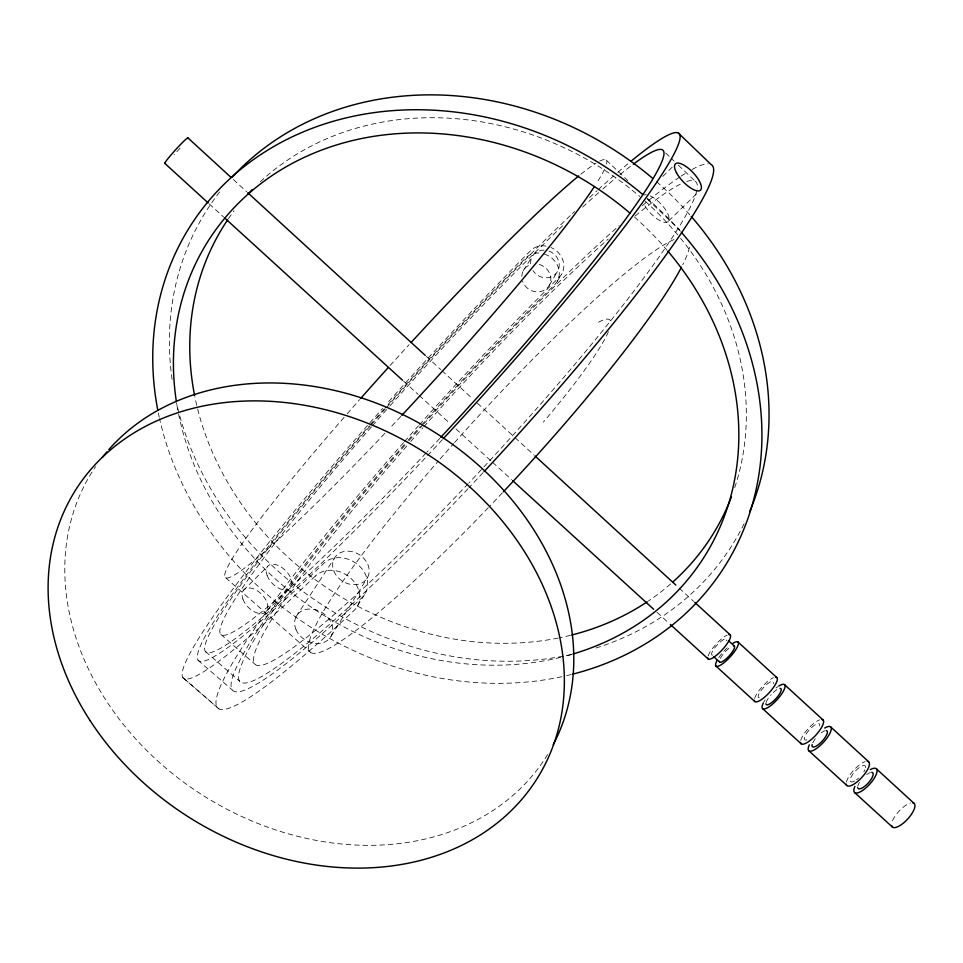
<?xml version="1.0" encoding="UTF-8"?>
<svg xmlns="http://www.w3.org/2000/svg" width="963" height="963" viewBox="0 0 963 963"><rect width="100%" height="100%" fill="white"/><g stroke="black" fill="none" stroke-linecap="round" stroke-linejoin="round"><path stroke-width="0.72" stroke-dasharray="4.82 3.61" d="M549.307 285.229L557.685 271.205M357.538 605.956L365.471 593.064M557.336 281.124L561.874 273.721M331.116 636.182L367.613 577.391M523.318 270.627L532.094 256.808M296.135 616.549L334.161 558.576M243.29 590.475L267.365 566.701M662.809 176.41L672.908 166.443M266.619 610.975L290.862 587.454M668.695 220.852L698.006 192.407M182.621 677.398L216.976 707.143M184.354 678.939L219.083 708.997M197.945 660.185L232.215 689.941M205.601 651.59L239.811 681.359M220.864 634.436L255.002 664.229M225.691 577.752L310.58 652.324M209.236 203.903L223.681 217.072M403.69 381.264L418.135 394.433M419.242 395.456L450.359 423.828M455.908 428.896L491.467 461.325M492.575 462.336L511.473 479.574M657.031 612.336L669.261 623.482M233.383 179.563L246.697 191.757M426.344 356.394L440.765 369.599M441.873 370.623L472.917 399.079M477.359 403.136L513.953 436.684M515.061 437.696L533.911 454.969M679.192 588.104L693.613 601.321M606.245 160.087L627.852 180.647M647.305 199.148L679.709 229.976M665.662 152.973L674.136 161.086M678.373 165.142L695.322 181.381M598.48 322.208A167.369 20.692 -47.6 0 1 610.855 323.123M608.399 331.778A167.369 20.692 -47.6 0 1 543.337 422.155M404.316 444.569A361.366 39.796 -47.6 0 0 232.083 678.843A361.366 39.796 -47.6 0 0 362.04 597.529A25.857 21.523 31.2 0 0 358.597 565.305A25.857 21.523 31.2 0 0 323.664 563.439A362.521 32.79 -47.6 0 1 198.462 651.036A362.521 32.79 -47.6 0 1 369.034 426.067M408.071 440.284A361.366 39.796 -47.6 0 1 420.422 426.344M421.373 425.273A361.366 39.796 -47.6 0 1 554.58 284.747A19.741 17.466 34.8 0 0 558.263 267.329A19.741 17.466 34.8 0 0 543.842 253.847M538.859 253.028A19.741 17.466 34.8 0 0 525.822 257.879A362.521 32.79 -47.6 0 0 385.128 407.855M403.557 442.643A384.562 42.42 -47.6 0 0 217.313 694.841A384.562 42.42 -47.6 0 0 354.083 610.446A26.109 21.655 31.1 0 0 350.556 578.005A26.109 21.655 31.1 0 0 315.31 576.079M404.484 441.596A384.562 42.42 -47.6 0 1 418.508 425.778M419.447 424.719A384.562 42.42 -47.6 0 1 559.142 277.344A19.597 17.37 34.9 0 0 550.92 247.479M546.045 246.059A19.597 17.37 34.9 0 0 530.613 250.645A385.802 34.957 -47.6 0 0 387.307 403.16M315.31 576.079A385.802 34.957 -47.6 0 1 184.547 664.723A385.802 34.957 -47.6 0 1 382.612 408.432M369.973 424.996A362.521 32.79 -47.6 0 1 384.177 408.926M549.006 251.078A14.686 13.446 33.6 0 1 556.409 273.095A14.686 13.446 33.6 0 1 532.96 270.627M530.625 263.693A14.686 13.446 33.6 0 1 544.059 250.139M547.634 754.51A268.039 215.363 31.8 0 1 204.601 796.425A268.039 215.363 31.8 0 1 93.23 470.149M94.001 468.969A268.039 215.363 31.8 0 1 95.59 466.598M539.232 264.452A14.914 13.59 33.4 0 1 547.213 288.021A14.914 13.59 33.4 0 1 522.56 281.208M521.814 276.369A14.914 13.59 33.4 0 1 531.708 264.283M650.133 195.838A17.996 6.946 46.2 0 1 667.756 213.642A17.996 6.946 46.2 0 1 662.002 221.586A17.996 6.946 46.2 0 1 644.03 204.252M644.151 194.995A17.996 6.946 46.2 0 1 646.305 194.731M571.312 674.497A316.803 273.239 32.9 0 1 564.523 676.11M561.802 676.712A316.803 273.239 32.9 0 1 159.545 418.592M159.232 417.208A316.803 273.239 32.9 0 1 158.365 413.055M647.064 198.209A316.803 273.239 32.9 0 1 680.48 231.313M744.098 523.752A311.518 270.278 33.1 0 1 595.748 648.075M571.312 654.551A311.518 270.278 33.1 0 1 176.458 402.967M172.088 379.422A311.518 270.278 33.1 0 1 219.973 191.553M656.549 181.67A311.518 270.278 33.1 0 1 690.278 215.327M670.621 583.951A289.153 250.789 33.1 0 1 648.4 601.02M570.529 635.315A289.153 250.789 33.1 0 1 559.684 637.759M558.323 638.036A289.153 250.789 33.1 0 1 197.09 406.807M196.765 405.435A289.153 250.789 33.1 0 1 194.935 397.177M228.436 218.685A289.153 250.789 33.1 0 1 234.093 210.801M260.275 181.754A289.153 250.789 33.1 0 1 639.697 196.404M645.114 201.135A289.153 250.789 33.1 0 1 679.649 237.139M680.552 238.234A289.153 250.789 33.1 0 1 734.263 489.035M571.577 654.419A294.064 253.534 32.9 0 1 562.091 656.983M560.731 657.32A294.064 253.534 32.9 0 1 178.059 411.333M177.794 409.937A294.064 253.534 32.9 0 1 176.578 402.931M634.388 216.952A294.064 253.534 32.9 0 1 666.974 250.103M442.354 439.67A350.929 31.719 -47.6 0 1 207.611 652.77A350.929 31.719 -47.6 0 1 370.358 425.73M371.345 424.611A350.929 31.719 -47.6 0 1 385.212 408.902M386.211 407.782A350.929 31.719 -47.6 0 1 570.361 215.531M572.479 213.521A350.929 31.719 -47.6 0 1 574.598 211.523M589.5 197.608A350.929 31.719 -47.6 0 1 597.12 190.638M598.192 189.675A350.929 31.719 -47.6 0 1 613.419 176.109M617.777 172.341A350.929 31.719 -47.6 0 1 629.682 162.29M483.029 472.701A349.798 38.496 -47.6 0 1 468.981 487.699M467.97 488.759A349.798 38.496 -47.6 0 1 240.557 682.081A349.798 38.496 -47.6 0 1 407.048 442.872M409.022 440.621A349.798 38.496 -47.6 0 1 422.733 425.14M423.66 424.093A349.798 38.496 -47.6 0 1 619.113 225.619M642.345 205.613A349.798 38.496 -47.6 0 1 679.914 176.915M680.997 176.205A349.798 38.496 -47.6 0 1 688.112 171.727M692.012 169.5A349.798 38.496 -47.6 0 1 708.347 163.818M686.824 181.465A326.758 35.908 -47.6 0 1 697.128 188.868M696.851 190.361A326.758 35.908 -47.6 0 1 469.137 482.644M468.162 483.679A326.758 35.908 -47.6 0 1 255.689 664.795A326.758 35.908 -47.6 0 1 407.903 444.762M410.683 441.584A326.758 35.908 -47.6 0 1 422.841 427.813M423.792 426.753A326.758 35.908 -47.6 0 1 608.243 239.029M635.183 215.941A326.758 35.908 -47.6 0 1 680.287 184.198M439.754 438.43A327.805 29.588 -47.6 0 1 426.97 452.092M425.995 453.14A327.805 29.588 -47.6 0 1 221.683 635.026A327.805 29.588 -47.6 0 1 371.441 426.874M372.356 425.827A327.805 29.588 -47.6 0 1 389.16 406.783M390.111 405.724A327.805 29.588 -47.6 0 1 563.62 224.824M582.603 207.129A327.805 29.588 -47.6 0 1 598.709 192.648M602.874 189.001A327.805 29.588 -47.6 0 1 615.911 177.926M620.052 174.532A327.805 29.588 -47.6 0 1 632.149 165.046M599.696 161.122A282.532 21.258 -47.6 0 1 606.546 163.951M604.499 169.332A282.532 21.258 -47.6 0 1 596.651 183.078M400.825 416.425A282.532 21.258 -47.6 0 1 389.81 428.162M384.827 433.422A282.532 21.258 -47.6 0 1 225.944 577.872A282.532 21.258 -47.6 0 1 345.344 415.92M347.234 413.765A282.532 21.258 -47.6 0 1 359.62 399.633M390.039 365.579A282.532 21.258 -47.6 0 1 409.058 344.706M580.785 174.267A282.532 21.258 -47.6 0 1 596.001 163.204M689.496 247.238A280.293 34.812 -47.6 0 1 682.743 264.717M502.373 492.863A280.293 34.812 -47.6 0 1 489.3 506.634M488.301 507.682A280.293 34.812 -47.6 0 1 310.182 651.999A280.293 34.812 -47.6 0 1 438.249 461.133M440.151 458.942A280.293 34.812 -47.6 0 1 453.693 443.57M454.668 442.474A280.293 34.812 -47.6 0 1 675.617 238.86M708.106 655.935A16.335 4.177 -47.5 0 1 727.137 635.135M180.069 148.133A17.202 1.132 -47.8 0 1 174.122 154.682M712.608 655.153A10.894 2.781 -47.5 0 1 718.085 644.042A10.894 2.781 -47.5 0 1 726.596 640.852M720.312 658.379A10.882 2.829 -47.5 0 1 730.664 647.064M718.759 657.609A16.323 4.249 -47.5 0 1 722.876 652.3M723.815 651.253A16.323 4.249 -47.5 0 1 729.713 645.643M754.631 698.38A16.263 4.598 -47.4 0 1 773.578 677.675M759.338 697.814A10.846 3.07 -47.4 0 1 764.514 686.499A10.846 3.07 -47.4 0 1 773.325 683.634M766.067 702.496A10.834 3.118 -47.4 0 1 771.231 694.564M773.193 692.578A10.834 3.118 -47.4 0 1 778.706 688.689M763.876 701.919A16.251 4.671 -47.4 0 1 765.091 699.908M775.997 687.991A16.251 4.671 -47.4 0 1 777.899 686.595M800.735 740.439A16.19 5.02 -47.4 0 1 819.609 719.843M806.958 739.825A10.786 3.346 -47.4 0 1 809.546 729.593A10.786 3.346 -47.4 0 1 819.621 726.018M812.772 742.822A10.786 3.395 -47.4 0 1 815.384 738.693M821.138 732.903A10.786 3.395 -47.4 0 1 824.725 730.821M846.417 782.125A16.118 5.441 -47.4 0 1 865.219 761.625M854.602 781.005A10.737 3.623 -47.4 0 1 850.546 778.2A10.737 3.623 -47.4 0 1 859.79 767.186A10.737 3.623 -47.4 0 1 865.496 768.017M864.906 769.774A10.737 3.623 -47.4 0 1 863.835 771.796M858.575 778.08A10.737 3.623 -47.4 0 1 856.54 779.753M857.792 786.241A10.737 3.671 -47.4 0 1 859.453 782.462M866.676 774.577A10.737 3.671 -47.4 0 1 870.335 772.567M892.532 820.753A16.046 5.838 -47.3 0 1 910.408 803.034M295.93 629.333A20.067 16.094 31.7 0 0 328.539 639.504A20.067 16.094 31.7 0 0 316.514 610.048A20.067 16.094 31.7 0 0 295.93 629.333M333.836 571.011A19.2 15.709 32 0 0 365.109 580.641A19.2 15.709 32 0 0 353.806 552.112A19.2 15.709 32 0 0 333.836 571.011M242.893 599.07A15.589 9.341 45 0 0 264.837 612.649A15.589 9.341 45 0 0 257.025 590.584A15.589 9.341 45 0 0 242.893 599.07M267.064 575.296A15.733 9.221 45.1 0 0 289.105 589.103A15.733 9.221 45.1 0 0 281.076 566.978A15.733 9.221 45.1 0 0 267.064 575.296"/><path stroke-width="1.44" d="M713.776 656.718L719.626 662.075M164.781 163.361L208.116 202.892M224.788 218.095L402.57 380.253M512.581 480.585L653.696 609.302M670.368 624.493L708.142 658.957M715.954 666.083L754.836 701.545M762.576 708.599L801.096 743.737M808.776 750.731L846.946 785.555M854.542 792.489L892.376 827M187.917 137.89L231.168 177.529M247.804 192.769L425.237 355.371M535.019 455.993L675.857 585.059M694.72 602.332L730.207 634.858M737.995 641.996L776.804 677.555M784.52 684.633L822.968 719.867M830.624 726.884L868.722 761.805M876.318 768.751L914.068 803.359M728.473 640.66L734.324 646.017M678.289 133.002L711.115 164.541A349.798 38.496 -47.6 0 1 484.04 471.629M102.331 457.377A268.039 215.363 31.8 0 1 106.869 451.828M108.759 449.649A268.039 215.363 31.8 0 1 441.536 436.733A268.039 215.363 31.8 0 1 553.195 744.724M681.443 232.42A316.803 273.239 32.9 0 1 572.66 674.16M157.812 410.274A316.803 273.239 32.9 0 1 298.169 134.086A316.803 273.239 32.9 0 1 642.574 194.357M232.264 177.084A311.518 270.278 33.1 0 1 652.132 177.89M691.217 216.41A311.518 270.278 33.1 0 1 749.659 511.618M731.435 496.86A289.153 250.789 33.1 0 1 672.836 582.001M647.172 601.839A289.153 250.789 33.1 0 1 571.878 634.978M194.658 395.793A289.153 250.789 33.1 0 1 227.665 219.829M248.37 193.683A289.153 250.789 33.1 0 1 252.222 189.615M667.913 251.199A294.064 253.534 32.9 0 1 572.925 654.021M176.361 401.523A294.064 253.534 32.9 0 1 314.094 153.045A294.064 253.534 32.9 0 1 629.971 213.112M630.789 161.375A350.929 31.719 -47.6 0 1 655.887 183.524A350.929 31.719 -47.6 0 1 443.365 438.586M633.329 164.167A327.805 29.588 -47.6 0 1 634.316 207.045A327.805 29.588 -47.6 0 1 440.741 437.371M594.412 186.533A282.532 21.258 -47.6 0 1 401.824 415.342M360.583 398.55A282.532 21.258 -47.6 0 1 388.053 367.782M411.069 342.515A282.532 21.258 -47.6 0 1 578.751 175.916M681.491 267.172A280.293 34.812 -47.6 0 1 503.372 491.792M729.003 634.569A16.335 4.177 -47.5 0 1 722.322 649.688A16.335 4.177 -47.5 0 1 707.733 657.813M165.407 163.12A17.202 1.132 -47.8 0 1 175.567 149.807A17.202 1.132 -47.8 0 1 187.701 138.564M733.517 645.812A10.882 2.829 -47.5 0 1 729.111 655.923A10.882 2.829 -47.5 0 1 719.337 661.304M732.494 643.597A16.323 4.249 -47.5 0 1 737.056 647.521A16.323 4.249 -47.5 0 1 721.443 664.578A16.323 4.249 -47.5 0 1 716.99 660.534M775.516 677.194A16.263 4.598 -47.4 0 1 769.281 692.626A16.263 4.598 -47.4 0 1 754.342 700.33M780.006 688.376A10.834 3.118 -47.4 0 1 775.889 698.693A10.834 3.118 -47.4 0 1 765.886 703.797M778.814 686.005A16.251 4.671 -47.4 0 1 783.81 690.339A16.251 4.671 -47.4 0 1 768.269 707.311A16.251 4.671 -47.4 0 1 763.37 702.87M821.608 719.433A16.19 5.02 -47.4 0 1 815.817 735.166A16.19 5.02 -47.4 0 1 800.518 742.449M826.073 730.556A10.786 3.395 -47.4 0 1 821.27 742.1A10.786 3.395 -47.4 0 1 812.134 744.555M824.713 728.04A16.178 5.092 -47.4 0 1 830.154 732.783A16.178 5.092 -47.4 0 1 814.674 749.671A16.178 5.092 -47.4 0 1 809.329 744.82M867.29 761.3A16.118 5.441 -47.4 0 1 861.921 777.322A16.118 5.441 -47.4 0 1 846.284 784.195M871.72 772.362A10.737 3.671 -47.4 0 1 868.181 783.075A10.737 3.671 -47.4 0 1 857.72 787.626M870.191 769.69A16.106 5.501 -47.4 0 1 876.065 774.83A16.106 5.501 -47.4 0 1 860.657 791.634A16.106 5.501 -47.4 0 1 854.879 786.398M912.551 802.769A16.046 5.838 -47.3 0 1 907.615 819.092A16.046 5.838 -47.3 0 1 891.642 825.568M90.137 720.661A272.144 217.12 31.7 0 0 536.547 779.476A272.144 217.12 31.7 0 0 292.018 403.365A272.144 217.12 31.7 0 0 90.137 720.661M676.423 172.594A18.189 6.717 46.3 0 0 699.776 190.638A18.189 6.717 46.3 0 0 687.714 167.731A18.189 6.717 46.3 0 0 676.423 172.594"/></g></svg>
